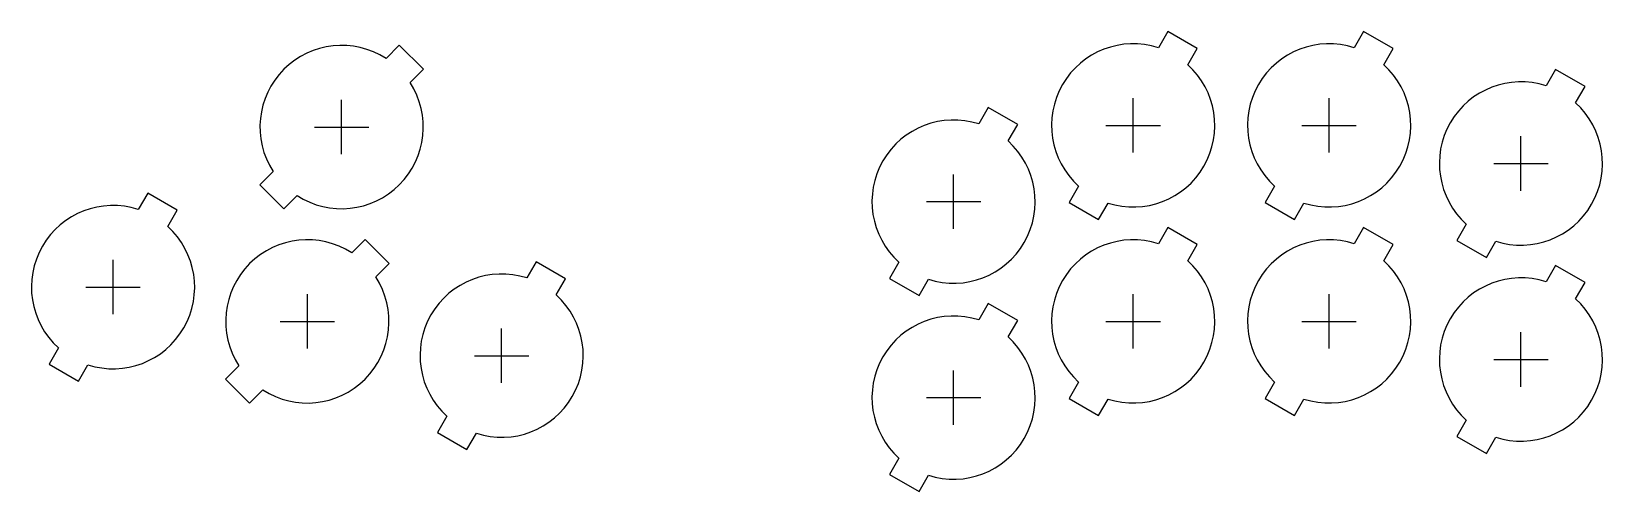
# Model space of a CAD drawing. Header units: millimetres. Extents: x -41 to 190, y -25 to 43.
import ezdxf

# ---------------------------------------------------------------- set-up
doc = ezdxf.new("R2010")
doc.units = ezdxf.units.MM
doc.layers.add('BUTTONS', color=1, linetype='Continuous')
doc.layers.add('REFERENCE', color=8, linetype='Continuous')

msp = doc.modelspace()

# ---------------------------------------------------------------- linework, layer by layer
at = {"layer": 'BUTTONS'}
for points in [[(125.1, 40.21, 0.809427), (113.37, 19.89), (111.98, 17.49), (116.32, 14.99), (117.7, 17.39, 0.809427), (129.43, 37.71), (130.82, 40.11), (126.48, 42.61)], [(153.9, 40.21, 0.809427), (142.17, 19.89), (140.78, 17.49), (145.12, 14.99), (146.5, 17.39, 0.809427), (158.23, 37.71), (159.62, 40.11), (155.28, 42.61)], [(11.57, 38.63, 0.809427), (-5.03, 22.03), (-6.99, 20.07), (-3.45, 16.54), (-1.5, 18.49, 0.809427), (15.1, 35.09), (17.06, 37.04), (13.52, 40.58)], [(182.1, 34.61, 0.809427), (170.37, 14.29), (168.98, 11.89), (173.32, 9.39), (174.7, 11.79, 0.809427), (186.43, 32.11), (187.82, 34.51), (183.48, 37.01)], [(98.7, 29.01, 0.809427), (86.97, 8.69), (85.58, 6.29), (89.92, 3.79), (91.3, 6.19, 0.809427), (103.03, 26.51), (104.42, 28.91), (100.08, 31.41)], [(-24.86, 16.45, 0.809427), (-36.59, -3.88), (-37.97, -6.27), (-33.64, -8.77), (-32.26, -6.38, 0.809427), (-20.53, 13.95), (-19.14, 16.34), (-23.47, 18.84)], [(6.53, 10.07, 0.809427), (-10.07, -6.53), (-12.02, -8.49), (-8.49, -12.02), (-6.53, -10.07, 0.809427), (10.07, 6.53), (12.02, 8.49), (8.49, 12.02)], [(125.1, 11.41, 0.809427), (113.37, -8.91), (111.98, -11.31), (116.32, -13.81), (117.7, -11.41, 0.809427), (129.43, 8.91), (130.82, 11.31), (126.48, 13.81)], [(153.9, 11.41, 0.809427), (142.17, -8.91), (140.78, -11.31), (145.12, -13.81), (146.5, -11.41, 0.809427), (158.23, 8.91), (159.62, 11.31), (155.28, 13.81)], [(32.26, 6.38, 0.809427), (20.53, -13.95), (19.14, -16.34), (23.47, -18.84), (24.86, -16.45, 0.809427), (36.59, 3.88), (37.97, 6.27), (33.64, 8.77)], [(182.1, 5.81, 0.809427), (170.37, -14.51), (168.98, -16.91), (173.32, -19.41), (174.7, -17.01, 0.809427), (186.43, 3.31), (187.82, 5.71), (183.48, 8.21)], [(98.7, 0.21, 0.809427), (86.97, -20.11), (85.58, -22.51), (89.92, -25.01), (91.3, -22.61, 0.809427), (103.03, -2.29), (104.42, 0.11), (100.08, 2.61)]]:
    msp.add_lwpolyline(points, format="xyb", close=True, dxfattribs=at)
at = {"layer": 'REFERENCE'}
for p, q in [((5.04, 24.56), (5.04, 32.56)), ((121.4, 24.8), (121.4, 32.8)), ((150.2, 24.8), (150.2, 32.8)), ((1.04, 28.56), (9.04, 28.56)), ((117.4, 28.8), (125.4, 28.8)), ((146.2, 28.8), (154.2, 28.8)), ((178.4, 19.2), (178.4, 27.2)), ((174.4, 23.2), (182.4, 23.2)), ((95, 13.6), (95, 21.6)), ((91, 17.6), (99, 17.6)), ((-28.56, 1.04), (-28.56, 9.04)), ((-32.56, 5.04), (-24.56, 5.04)), ((0, -4), (0, 4)), ((121.4, -4), (121.4, 4)), ((150.2, -4), (150.2, 4)), ((-4, 0), (4, 0)), ((117.4, 0), (125.4, 0)), ((146.2, 0), (154.2, 0)), ((28.56, -9.04), (28.56, -1.04)), ((178.4, -9.6), (178.4, -1.6)), ((24.56, -5.04), (32.56, -5.04)), ((174.4, -5.6), (182.4, -5.6)), ((95, -15.2), (95, -7.2)), ((91, -11.2), (99, -11.2))]:
    msp.add_line(p, q, dxfattribs=at)

doc.saveas('drawing.dxf')
